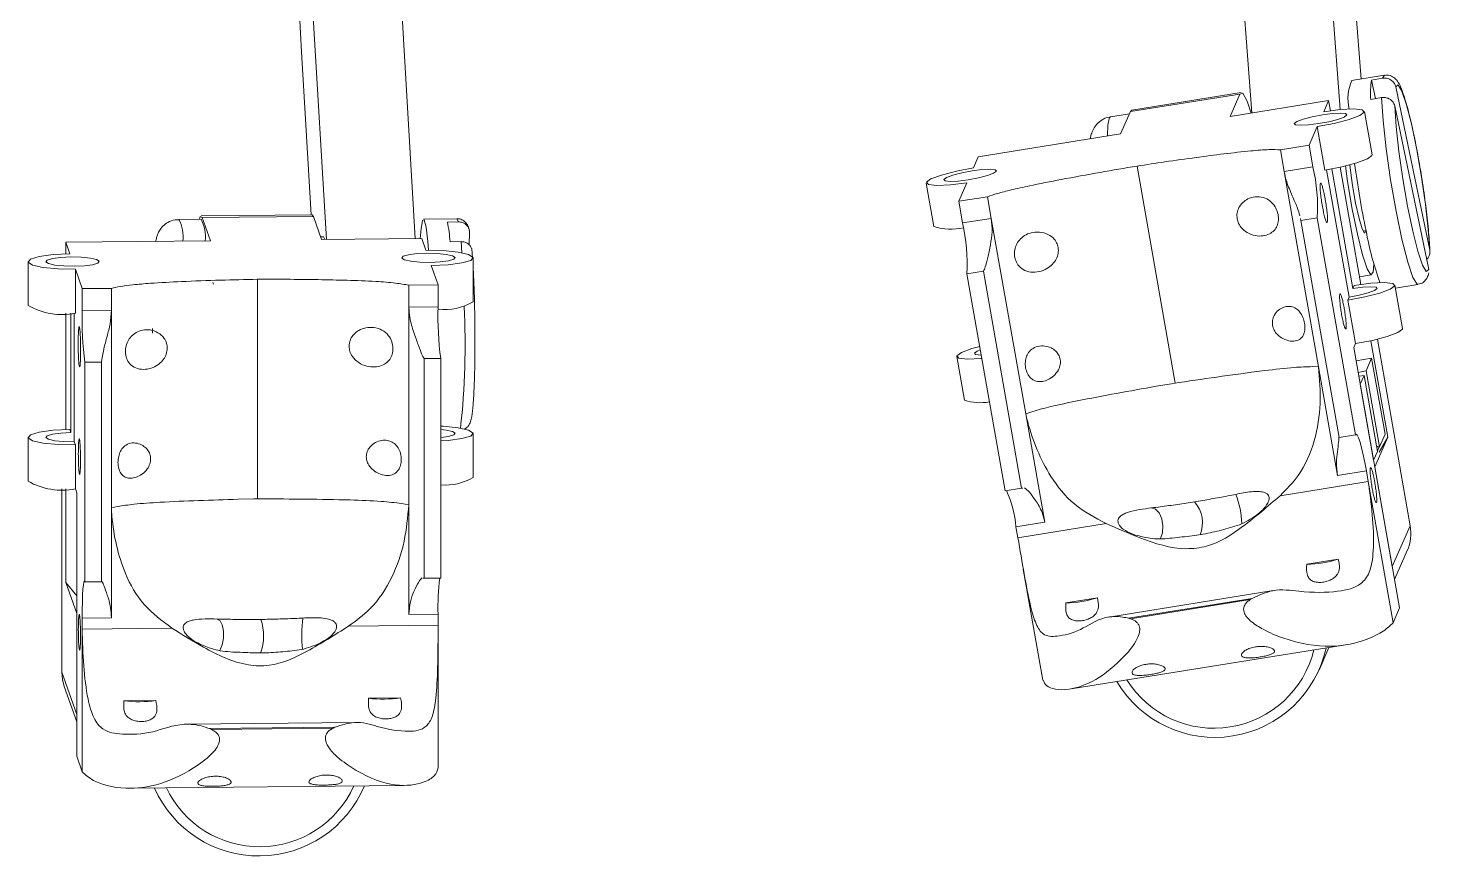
# Model space of a CAD drawing. Header units: millimetres. Extents: x 0 to 1189, y 0 to 841.
# Drawn here: x 467.5 to 480.08, y 417.55 to 424.97 of the extents above; entities that cross this region are included whole.
import ezdxf

# ---------------------------------------------------------------- set-up
doc = ezdxf.new("R2010")
doc.units = ezdxf.units.MM
doc.layers.get('0').update_dxf_attribs({"lineweight": 18})

msp = doc.modelspace()

# ---------------------------------------------------------------- linework, layer by layer
at = {"color": 7, "linetype": 'Continuous', "lineweight": 15}
for p, q in [((479.1187, 426.331), (479.2746, 424.2428)), ((478.3327, 426.2052), (478.4814, 424.2133)), ((479.4627, 424.5175), (479.3547, 425.9641)), ((470.056, 425.1236), (470.1777, 423.0781)), ((470.8545, 425.132), (470.9762, 423.0865)), ((470.0404, 423.3006), (469.9536, 424.7604)), ((479.6735, 424.5512), (479.3787, 424.504)), ((479.5582, 424.5084), (479.6564, 424.5241)), ((479.5928, 424.3422), (479.5582, 424.5084)), ((477.3926, 424.2248), (478.3751, 424.3821)), ((478.3883, 424.3961), (477.4058, 424.2389)), ((478.3751, 424.3821), (478.2876, 424.1823)), ((479.5494, 424.3353), (479.6476, 424.351)), ((480.079, 422.9821), (479.7736, 424.4488)), ((477.3926, 424.2248), (477.3051, 424.025)), ((477.4058, 424.2389), (477.3926, 424.2248)), ((479.1719, 424.3238), (478.2876, 424.1823)), ((479.1282, 424.2239), (479.1719, 424.3238)), ((479.1719, 424.3238), (479.1879, 424.2327)), ((479.5614, 423.8372), (479.4929, 424.2266)), ((479.7648, 424.2757), (480.0702, 422.809)), ((477.3839, 424.205), (477.214, 424.1778)), ((478.9969, 423.9242), (479.0698, 424.0907)), ((479.1383, 423.7013), (479.0698, 424.0907)), ((477.3051, 424.025), (476.0278, 423.8205)), ((478.7389, 423.8828), (478.9969, 423.9242)), ((478.7731, 423.6882), (478.7389, 423.8828)), ((478.9969, 423.9242), (479.0311, 423.7295)), ((476.0278, 423.8205), (475.9841, 423.7206)), ((477.7953, 421.7897), (477.4529, 423.7366)), ((478.7731, 423.6882), (479.0311, 423.7295)), ((479.2768, 423.7274), (479.4619, 422.6753)), ((475.9257, 423.5874), (475.8528, 423.4209)), ((479.0813, 421.9358), (478.7731, 423.6882)), ((479.1542, 423.7039), (479.3554, 422.5599)), ((479.3904, 422.6398), (479.2018, 423.7123)), ((475.5609, 423.5847), (475.6294, 423.1954)), ((475.8528, 423.4209), (476.1108, 423.4622)), ((476.1451, 423.2675), (476.1108, 423.4622)), ((475.8528, 423.4209), (475.887, 423.2262)), ((469.0536, 423.2601), (468.854, 423.258)), ((470.0515, 423.3007), (469.0533, 423.2901)), ((469.064, 423.275), (470.0621, 423.2856)), ((469.064, 423.275), (469.1373, 423.067)), ((470.0515, 423.3007), (470.0621, 423.2856)), ((470.0621, 423.2856), (470.1354, 423.0776)), ((471.3496, 423.2645), (471.0501, 423.2613)), ((471.264, 423.2348), (471.3638, 423.2359)), ((475.887, 423.2262), (476.1451, 423.2675)), ((476.4533, 421.5152), (476.1451, 423.2675)), ((478.9231, 423.2499), (478.9197, 423.2665)), ((478.9231, 423.2499), (479.0705, 423.2735)), ((479.2655, 421.3031), (478.9231, 423.2499)), ((479.4129, 421.3267), (479.0705, 423.2735)), ((470.1534, 423.1018), (470.127, 423.1015)), ((471.0337, 423.0871), (470.1354, 423.0776)), ((470.1534, 423.1018), (470.1654, 423.0779)), ((471.0704, 422.9832), (471.0337, 423.0871)), ((471.4597, 423.0286), (471.4619, 423.1449)), ((479.4813, 423.1533), (479.5075, 423.1575)), ((469.1373, 423.067), (467.8397, 423.0532)), ((467.8397, 423.0532), (467.8763, 422.9492)), ((467.8397, 423.0532), (467.8397, 422.9485)), ((471.2875, 423.0578), (471.3873, 423.0589)), ((471.4893, 422.9142), (471.4832, 422.9979)), ((467.5008, 422.8799), (467.5008, 422.486)), ((471.1803, 422.6712), (471.1192, 422.8445)), ((471.4948, 422.5199), (471.4948, 422.9138)), ((467.9252, 422.4166), (467.9252, 422.8106)), ((467.9252, 422.8106), (467.9863, 422.6372)), ((469.5598, 420.7513), (469.5598, 422.7209)), ((475.9264, 422.7702), (476.0737, 422.7938)), ((476.2688, 420.8234), (475.9264, 422.7702)), ((476.4162, 420.847), (476.0737, 422.7938)), ((479.4499, 422.7432), (479.5571, 422.7603)), ((467.9863, 422.6372), (468.2484, 422.64)), ((467.9863, 422.6372), (467.9863, 422.4403)), ((468.2484, 422.4431), (468.2484, 422.64)), ((469.1663, 422.676), (469.1595, 422.6912)), ((470.9182, 422.6684), (471.1803, 422.6712)), ((470.9182, 422.4714), (470.9182, 422.6684)), ((471.1803, 422.6712), (471.1803, 422.4742)), ((479.4021, 422.6664), (479.3904, 422.6398)), ((479.8354, 422.2798), (479.7669, 422.6691)), ((479.7715, 422.6427), (479.9738, 422.6751)), ((470.9182, 422.4714), (471.1803, 422.4742)), ((470.9182, 420.6986), (470.9182, 422.4714)), ((479.3554, 422.5599), (479.3438, 422.5332)), ((479.3438, 422.5332), (479.4123, 422.1439)), ((467.8397, 422.4173), (467.8397, 421.3728)), ((467.8861, 422.4165), (467.8861, 421.3458)), ((467.9154, 421.2626), (467.9154, 422.4165)), ((467.9863, 422.4403), (468.2484, 422.4431)), ((468.2484, 420.6702), (468.2484, 422.4431)), ((479.3977, 422.1106), (479.4123, 422.1439)), ((479.8086, 419.7744), (479.3977, 422.1106)), ((479.5508, 422.1699), (479.7027, 421.3062)), ((479.6097, 422.1835), (479.904, 420.5104)), ((468.0107, 421.977), (468.1605, 421.9786)), ((468.0107, 420.0074), (468.0107, 421.977)), ((468.1605, 420.009), (468.1605, 421.9786)), ((471.055, 422.0094), (471.2048, 422.011)), ((471.055, 420.0398), (471.055, 422.0094)), ((471.2048, 420.0414), (471.2048, 422.011)), ((475.8349, 422.0273), (475.9034, 421.6379)), ((479.4189, 421.9901), (479.558, 422.0124)), ((479.558, 422.0124), (479.5084, 421.8992)), ((479.558, 422.0124), (479.6779, 421.331)), ((479.0269, 421.9382), (479.0802, 421.9361)), ((479.0802, 421.9361), (479.0813, 421.936)), ((479.2525, 420.9626), (479.0813, 421.9358)), ((479.4909, 421.8592), (479.4559, 421.7793)), ((479.6108, 421.1778), (479.4909, 421.8592)), ((479.5084, 421.8992), (479.6283, 421.2178)), ((477.6235, 421.7611), (477.7616, 421.7843)), ((477.7616, 421.7843), (477.7953, 421.7897)), ((477.7953, 421.7897), (477.8276, 421.7948)), ((477.8276, 421.7948), (477.8295, 421.7951)), ((479.4559, 421.7793), (479.5758, 421.0979)), ((476.4533, 421.5154), (476.5177, 421.5365)), ((476.6245, 420.5419), (476.4533, 421.5152)), ((467.8861, 421.3458), (467.8763, 421.3735)), ((471.4948, 420.9442), (471.4948, 421.3381)), ((479.2655, 421.3031), (479.4129, 421.3267)), ((479.6779, 421.331), (479.6283, 421.2178)), ((467.5008, 421.3042), (467.5008, 420.9103)), ((467.9252, 421.2349), (467.9154, 421.2626)), ((467.9252, 421.2349), (467.9252, 420.8409)), ((479.7027, 421.3062), (479.586, 421.0398)), ((479.6283, 421.2178), (479.6093, 421.1861)), ((479.6259, 421.1717), (479.7027, 421.3062)), ((479.6108, 421.1778), (479.5758, 421.0979)), ((479.5106, 421.0039), (479.2525, 420.9626)), ((479.5106, 421.0039), (479.5277, 420.9066)), ((479.586, 421.0398), (479.7436, 420.1441)), ((467.803, 419.1981), (467.803, 420.8429)), ((467.8397, 420.0003), (467.8397, 420.8416)), ((467.9252, 420.8409), (467.9374, 420.8063)), ((476.2688, 420.8234), (476.4162, 420.847)), ((476.4162, 420.847), (476.4288, 420.8482)), ((479.5277, 420.9066), (478.7361, 420.7799)), ((479.7503, 419.6411), (479.5277, 420.9066)), ((467.9374, 418.4427), (467.9374, 420.8063)), ((469.3863, 420.7481), (469.5256, 420.7508)), ((469.5256, 420.7508), (469.5598, 420.7513)), ((469.5598, 420.7513), (469.5926, 420.7515)), ((469.5926, 420.7515), (469.5945, 420.7516)), ((470.8535, 420.7103), (470.9168, 420.6991)), ((470.9168, 420.6991), (470.9182, 420.6988)), ((470.9182, 419.714), (470.9182, 420.6986)), ((468.2484, 420.6704), (468.3044, 420.6832)), ((468.2484, 419.6856), (468.2484, 420.6702)), ((476.6245, 420.5419), (476.3665, 420.5006)), ((476.3665, 420.5006), (476.3836, 420.4033)), ((477.1756, 420.5301), (476.3836, 420.4033)), ((479.7436, 420.1441), (479.904, 420.5104)), ((479.2586, 420.2107), (478.9759, 420.1654)), ((479.764, 420.028), (479.8774, 420.2871)), ((476.4323, 420.1203), (476.6072, 419.1255)), ((467.8397, 420.0003), (467.9374, 419.723)), ((467.8397, 420.0003), (467.9374, 419.8827)), ((468.0107, 420.0074), (468.1605, 420.009)), ((468.1605, 420.009), (468.1638, 420.0096)), ((471.0436, 420.0414), (471.055, 420.0398)), ((471.055, 420.0398), (471.2048, 420.0414)), ((476.8143, 419.8195), (477.097, 419.8647)), ((478.6753, 419.9283), (477.1983, 419.6919)), ((478.4849, 419.8585), (477.3759, 419.681)), ((478.4681, 419.8482), (477.3934, 419.6762)), ((478.4681, 419.8482), (478.4849, 419.8585)), ((467.9374, 418.8168), (467.9374, 419.723)), ((471.1803, 419.7168), (470.9182, 419.714)), ((471.1803, 419.7168), (471.1803, 419.6183)), ((479.7503, 419.6411), (479.8086, 419.7744)), ((468.2484, 419.6856), (467.9863, 419.6828)), ((467.9863, 419.6828), (467.9863, 419.5843)), ((468.7909, 419.5929), (467.9863, 419.5843)), ((467.9863, 418.3041), (467.9863, 419.5843)), ((471.1803, 419.6183), (470.3762, 419.6097)), ((471.1803, 418.338), (471.1803, 419.6183)), ((477.3759, 419.681), (477.3934, 419.6762)), ((476.8603, 419.0474), (479.3054, 419.4388)), ((479.0859, 419.214), (479.1752, 419.418)), ((467.803, 419.1981), (467.9374, 418.8168)), ((467.825, 419.0694), (467.9374, 418.7505)), ((468.3608, 418.9392), (468.6479, 418.9423)), ((470.8438, 418.9656), (470.5566, 418.9626)), ((470.4406, 418.7466), (468.9266, 418.7305)), ((470.2548, 418.7032), (469.1281, 418.6912)), ((469.1281, 418.6912), (469.1461, 418.6837)), ((470.2379, 418.6953), (469.1461, 418.6837)), ((470.2379, 418.6953), (470.2548, 418.7032)), ((467.9374, 418.4427), (467.9863, 418.3041)), ((468.4303, 418.1555), (470.8662, 418.1814))]:
    msp.add_line(p, q, dxfattribs=at)
at = {"color": 8, "linetype": 'Continuous', "lineweight": 15}
for p, q in [((479.6564, 424.5241), (479.6735, 424.5512)), ((471.3638, 423.2359), (471.3496, 423.2645)), ((471.3948, 422.9598), (471.3873, 423.0589)), ((468.6184, 422.281), (468.619, 422.238))]:
    msp.add_line(p, q, dxfattribs=at)
at = {"color": 7, "linetype": 'Continuous', "lineweight": 15}
for points in [[(478.4775, 424.2127), (478.4417, 424.3176), (478.4026, 424.3896), (478.3751, 424.3821)], [(480.079, 422.9821), (480.0666, 423.1665), (480.0417, 423.3912), (480.0063, 423.6366), (479.9636, 423.8814), (479.9172, 424.1041), (479.8712, 424.2854), (479.8297, 424.4095), (479.7962, 424.4656), (479.7736, 424.4488)], [(479.0698, 424.0907), (479.2224, 424.1198), (479.3563, 424.1547), (479.4509, 424.1899), (479.492, 424.2202), (479.4732, 424.2409), (479.3975, 424.2489), (479.2763, 424.2429), (479.1282, 424.2239)], [(479.7648, 424.2757), (479.7772, 424.0913), (479.8021, 423.8666), (479.8375, 423.6212), (479.8802, 423.3764), (479.9266, 423.1537), (479.9726, 422.9724), (480.0141, 422.8482), (480.0476, 422.7922), (480.0702, 422.809)], [(478.8632, 424.1195), (478.8744, 424.1071), (478.9199, 424.1023), (478.9926, 424.1059), (479.0815, 424.1173), (479.1731, 424.1348), (479.2533, 424.1557), (479.3101, 424.1769), (479.3348, 424.195), (479.3235, 424.2075), (479.2781, 424.2122), (479.2054, 424.2087), (479.1165, 424.1973), (479.0249, 424.1798), (478.9446, 424.1589), (478.8878, 424.1377), (478.8632, 424.1195)], [(475.9841, 423.7206), (475.8314, 423.6915), (475.6976, 423.6566), (475.603, 423.6214), (475.5619, 423.5911), (475.5806, 423.5704), (475.6564, 423.5624), (475.7775, 423.5684), (475.9257, 423.5874)], [(479.1383, 423.7013), (479.2909, 423.7305), (479.4247, 423.7653), (479.5194, 423.8006), (479.5605, 423.8308), (479.5614, 423.8372)], [(479.3226, 423.7378), (479.3428, 423.5969), (479.3842, 423.3509), (479.4302, 423.1245), (479.4762, 422.9397), (479.5178, 422.8146), (479.5508, 422.7616), (479.5721, 422.7858), (479.5791, 422.855)], [(479.3621, 423.7476), (479.365, 423.7215), (479.3862, 423.5639), (479.4142, 423.4042), (479.4447, 423.2668), (479.473, 423.1725), (479.4949, 423.1357), (479.5064, 423.1573)], [(476.1907, 423.6918), (476.1794, 423.7042), (476.134, 423.709), (476.0613, 423.7054), (475.9724, 423.694), (475.8808, 423.6765), (475.8005, 423.6556), (475.7437, 423.6344), (475.7191, 423.6163), (475.7303, 423.6038), (475.7758, 423.5991), (475.8485, 423.6026), (475.9374, 423.6141), (476.029, 423.6315), (476.1093, 423.6525), (476.166, 423.6736), (476.1907, 423.6918)], [(469.039, 423.26), (469.0467, 423.2839), (469.064, 423.275)], [(471.019, 423.087), (471.0273, 423.1751), (471.0414, 423.2498), (471.0569, 423.2549), (471.0727, 423.19), (471.0875, 423.0599), (471.0935, 422.9833)], [(471.1192, 422.8445), (471.2702, 422.8514), (471.3944, 422.8678), (471.473, 422.8912), (471.4941, 422.9181), (471.4543, 422.9443), (471.3598, 422.9659), (471.225, 422.9795), (471.0704, 422.9832)], [(467.8763, 422.9492), (467.7254, 422.9423), (467.6012, 422.9259), (467.5226, 422.9025), (467.5015, 422.8756), (467.5413, 422.8494), (467.6357, 422.8279), (467.7706, 422.8142), (467.9252, 422.8106)], [(468.1403, 422.8824), (468.1165, 422.8982), (468.0598, 422.9111), (467.9789, 422.9193), (467.8861, 422.9215), (467.7956, 422.9173), (467.721, 422.9075), (467.6738, 422.8935), (467.6612, 422.8773), (467.6851, 422.8616), (467.7418, 422.8487), (467.8226, 422.8405), (467.9154, 422.8383), (468.006, 422.8424), (468.0805, 422.8523), (468.1277, 422.8663), (468.1403, 422.8824)], [(470.8553, 422.9113), (470.8791, 422.8956), (470.9358, 422.8826), (471.0167, 422.8744), (471.1095, 422.8722), (471.2, 422.8764), (471.2746, 422.8862), (471.3217, 422.9003), (471.3344, 422.9164), (471.3105, 422.9321), (471.2538, 422.945), (471.1729, 422.9532), (471.0801, 422.9554), (470.9896, 422.9513), (470.915, 422.9414), (470.8679, 422.9274), (470.8553, 422.9113)], [(479.3438, 422.5332), (479.4964, 422.5624), (479.6302, 422.5972), (479.7249, 422.6325), (479.766, 422.6627), (479.7472, 422.6834), (479.6715, 422.6914), (479.5503, 422.6854), (479.4021, 422.6664)], [(479.3904, 422.6398), (479.4793, 422.6512), (479.5521, 422.6548), (479.5975, 422.65), (479.6087, 422.6376), (479.5841, 422.6194), (479.5273, 422.5983), (479.447, 422.5774), (479.3554, 422.5599)], [(479.4123, 422.1439), (479.5649, 422.173), (479.6987, 422.2078), (479.7934, 422.2431), (479.8344, 422.2734), (479.8354, 422.2798)], [(476.041, 422.1186), (475.9716, 422.0992), (475.8769, 422.0639), (475.8358, 422.0336), (475.8546, 422.0129), (475.9303, 422.005), (476.0515, 422.0109), (476.0598, 422.0117)], [(476.0545, 422.0416), (476.0497, 422.0416), (476.0043, 422.0464), (475.993, 422.0588), (476.0177, 422.077), (476.0462, 422.0887)], [(479.4375, 421.8843), (479.4627, 421.8904), (479.5084, 421.8992)], [(479.4909, 421.8592), (479.4465, 421.8535), (479.4429, 421.8532)], [(467.8763, 421.3735), (467.7254, 421.3666), (467.6012, 421.3502), (467.5226, 421.3268), (467.5015, 421.3), (467.5413, 421.2737), (467.6357, 421.2522), (467.7706, 421.2385), (467.9252, 421.2349)], [(467.9154, 421.2626), (467.8226, 421.2648), (467.7418, 421.273), (467.6851, 421.2859), (467.6612, 421.3016), (467.6738, 421.3178), (467.721, 421.3318), (467.7956, 421.3417), (467.8861, 421.3458)], [(471.2048, 421.2714), (471.2702, 421.2757), (471.3944, 421.2921), (471.473, 421.3155), (471.4941, 421.3424), (471.4543, 421.3686), (471.3598, 421.3902), (471.225, 421.4038), (471.2048, 421.4049)], [(471.2048, 421.3752), (471.2538, 421.3694), (471.3105, 421.3564), (471.3344, 421.3407), (471.3217, 421.3246), (471.2746, 421.3105), (471.2048, 421.3011)], [(479.4129, 421.3267), (479.4199, 421.3322), (479.4293, 421.3225), (479.4406, 421.2981), (479.4536, 421.2597), (479.4676, 421.209), (479.4821, 421.1479), (479.4966, 421.0786), (479.5106, 421.0039)], [(477.6625, 420.3964), (477.68, 420.4481), (477.6842, 420.5106), (477.6741, 420.5732), (477.6512, 420.6258), (477.6192, 420.6601), (477.5832, 420.6705)], [(467.9863, 419.6828), (467.9868, 419.7583), (467.9882, 419.8283), (467.9904, 419.89), (467.9935, 419.941), (467.9972, 419.9795), (468.0014, 420.0039), (468.006, 420.0134), (468.0107, 420.0074)], [(469.2221, 419.3922), (469.2421, 419.4419), (469.2535, 419.5034), (469.2541, 419.5666), (469.244, 419.6215), (469.2247, 419.6591), (469.1994, 419.6736)], [(467.825, 419.0694), (467.8089, 419.131), (467.803, 419.1981)]]:
    msp.add_lwpolyline(points, dxfattribs=at)
at = {"color": 8, "linetype": 'Continuous', "lineweight": 15}
for points in [[(479.9738, 422.6751), (479.9662, 422.6767), (479.9287, 422.7359), (479.8817, 422.8745), (479.8294, 423.0799), (479.7766, 423.3335), (479.728, 423.6125), (479.6881, 423.8915), (479.6605, 424.1453), (479.6476, 424.351)], [(477.214, 424.1778), (477.2056, 424.1719), (477.1899, 424.1077), (477.1869, 424.0061)]]:
    msp.add_lwpolyline(points, dxfattribs=at)
at = {"color": 7, "linetype": 'Continuous', "lineweight": 15}
for centre, radius, start, end in [((484.5039, 425.5469), 14.5716, 179.53589, 183.09405), ((479.7722, 424.3387), 0.4268, 157.20269, 192.23671), ((480.2878, 424.3845), 0.7401, 170.36629, 183.8172), ((477.4334, 423.362), 1.6394, 356.9047, 12.95201), ((488.4737, 424.9996), 9.1535, 187.78745, 191.62681), ((468.7562, 423.1028), 0.3365, 353.80472, 27.87473), ((469.9535, 422.9711), 1.3368, 3.71903, 11.37748), ((474.2892, 422.8587), 1.6395, 356.90562, 12.95183), ((475.7808, 423.6366), 0.4665, 251.06595, 284.07198), ((482.2913, 423.6561), 2.8281, 190.20998, 199.95609), ((467.8061, 423.021), 0.616, 240.29234, 281.15273), ((474.0065, 422.391), 2.8274, 178.31391, 187.72486), ((471.2366, 422.9538), 0.5049, 263.60235, 300.75237), ((470.8132, 422.3571), 2.8282, 178.31492, 187.7237), ((476.0435, 422.0304), 0.4167, 250.35683, 281.74091), ((467.8061, 421.4455), 0.6162, 240.2984, 281.14667), ((471.2477, 421.3543), 0.4788, 264.85893, 301.0781), ((475.3965, 420.4184), 0.9734, 4.84454, 24.70801), ((477.6384, 420.5119), 0.7547, 1.3916, 21.79227), ((479.5215, 420.4427), 0.3884, 336.37866, 10.03872), ((478.9697, 421.1098), 0.9443, 270.37764, 287.81328), ((473.1698, 419.7809), 1.9905, 172.48538, 181.84776), ((476.8081, 420.764), 0.9446, 270.37766, 287.80836), ((471.1555, 419.5277), 1.1981, 172.57795, 185.97409), ((478.1513, 419.634), 1.0219, 210.63076, 347.5576), ((468.4912, 420.1744), 1.242, 263.97047, 277.24733), ((470.6871, 420.1969), 1.2411, 263.96567, 277.25212), ((469.5729, 418.5763), 1.0275, 204.04438, 337.17357)]:
    msp.add_arc(centre, radius, start, end, dxfattribs=at)
at = {"color": 8, "linetype": 'Continuous', "lineweight": 15}
for centre, radius, start, end in [((468.5559, 423.1006), 0.3371, 353.83276, 27.83478), ((464.5721, 422.1358), 6.8507, 353.72094, 2.86389), ((477.7592, 420.5368), 0.2809, 337.281, 41.85057), ((469.1493, 419.5223), 0.4651, 340.60097, 18.50362), ((478.144, 419.6162), 0.9221, 211.98638, 346.20198), ((469.5792, 418.5585), 0.9278, 205.51975, 335.69777)]:
    msp.add_arc(centre, radius, start, end, dxfattribs=at)
at = {"color": 7, "linetype": 'Continuous', "lineweight": 15}
for points, knots in [([(479.7736, 424.4488), (479.7706, 424.4584), (479.7643, 424.4784), (479.7419, 424.5032), (479.7155, 424.5183), (479.6867, 424.5258), (479.6678, 424.5259), (479.6567, 424.5242), (479.6564, 424.5241)], [0, 0, 0, 0, 0.03189345, 0.0661148, 0.09966108, 0.12058526, 0.15239527, 0.15328391, 0.15328391, 0.15328391, 0.15328391]), ([(480.0813, 422.947), (480.0804, 422.9736), (480.0776, 423.0518), (480.0639, 423.2146), (480.0375, 423.4358), (480.0025, 423.6701), (479.9616, 423.9007), (479.9173, 424.112), (479.8735, 424.2895), (479.8282, 424.4246), (479.8033, 424.4885), (479.7519, 424.5374), (479.7076, 424.5563), (479.6819, 424.5502), (479.6741, 424.5483)], [0, 0, 0, 0, 0.0955757, 0.2819954, 0.4657973, 0.6485026, 0.8310055, 1.0137325, 1.1972848, 1.3833122, 1.5803782, 1.6426262, 1.696611, 1.7201395, 1.7201395, 1.7201395, 1.7201395]), ([(479.6476, 424.351), (479.6524, 424.3516), (479.6636, 424.3529), (479.6862, 424.3513), (479.714, 424.3425), (479.7408, 424.323), (479.7581, 424.2995), (479.7629, 424.2826), (479.7648, 424.2757)], [0, 0, 0, 0, 0.01384841, 0.03278937, 0.06521166, 0.0976095, 0.13053484, 0.15334681, 0.15334681, 0.15334681, 0.15334681]), ([(477.2161, 424.1759), (477.2117, 424.176), (477.1804, 424.1762), (477.1304, 424.1483), (477.0811, 424.1032), (477.0524, 424.054), (477.0383, 424.0136), (477.035, 423.9914), (477.0335, 423.9815)], [0, 0, 0, 0, 0.0110569, 0.07832338, 0.13382451, 0.18618264, 0.24329134, 0.28830801, 0.28830801, 0.28830801, 0.28830801]), ([(478.7389, 423.8828), (478.7069, 423.884), (478.6356, 423.8865), (478.456, 423.8721), (478.2336, 423.8469), (477.974, 423.8128), (477.7142, 423.7766), (477.5364, 423.7494), (477.4529, 423.7366)], [0, 0, 0, 0, 0.145408, 0.3238257, 0.5631174, 0.8012116, 1.0634389, 1.2955668, 1.2955668, 1.2955668, 1.2955668]), ([(477.4529, 423.7366), (477.343, 423.7181), (477.1152, 423.6798), (476.7921, 423.6204), (476.5226, 423.5677), (476.3311, 423.5253), (476.2005, 423.4921), (476.1393, 423.4717), (476.1108, 423.4622)], [0, 0, 0, 0, 0.3211796, 0.6654312, 0.9461488, 1.1149504, 1.2518609, 1.3708452, 1.3708452, 1.3708452, 1.3708452]), ([(478.9147, 423.2909), (478.9073, 423.3144), (478.8924, 423.3619), (478.847, 423.47), (478.7965, 423.5805), (478.7798, 423.6573), (478.7731, 423.6882)], [0, 0, 0, 0, 0.11197492, 0.22559735, 0.34357441, 0.42259449, 0.42259449, 0.42259449, 0.42259449]), ([(478.3512, 423.2639), (478.3498, 423.2817), (478.3472, 423.3171), (478.3657, 423.3674), (478.399, 423.4114), (478.4489, 423.4461), (478.5135, 423.465), (478.5845, 423.4599), (478.6479, 423.4278), (478.6924, 423.3765), (478.7168, 423.3189), (478.7242, 423.2624), (478.716, 423.2106), (478.6925, 423.1662), (478.6534, 423.1318), (478.5986, 423.1104), (478.5305, 423.107), (478.4575, 423.1268), (478.3987, 423.1684), (478.3633, 423.2175), (478.3549, 423.2496), (478.3512, 423.2639)], [0, 0, 0, 0, 0.0503929, 0.1006686, 0.1538774, 0.2147826, 0.2845617, 0.3601104, 0.4330176, 0.4968032, 0.5528526, 0.6052715, 0.6568927, 0.7097814, 0.7661861, 0.8286933, 0.8989498, 0.9745442, 1.0471371, 1.0990259, 1.1405409, 1.1405409, 1.1405409, 1.1405409]), ([(479.1419, 423.4367), (479.1452, 423.4167), (479.1519, 423.3766), (479.1588, 423.319), (479.1625, 423.2715), (479.1624, 423.2392), (479.1584, 423.2258), (479.1512, 423.2328), (479.1414, 423.2594), (479.1302, 423.3026), (479.1188, 423.3576), (479.1086, 423.4181), (479.1006, 423.4773), (479.0958, 423.5285), (479.0948, 423.566), (479.0975, 423.5856), (479.1038, 423.585), (479.113, 423.5643), (479.1238, 423.5258), (479.1339, 423.4804), (479.1397, 423.4489), (479.1419, 423.4367)], [0, 0, 0, 0, 0.03922391, 0.07844789, 0.11766864, 0.15689177, 0.19611504, 0.23533844, 0.27456174, 0.3137851, 0.35300332, 0.3922282, 0.4314553, 0.4706724, 0.50989935, 0.5491215, 0.58834339, 0.6275649, 0.66679037, 0.70601246, 0.7305596, 0.7305596, 0.7305596, 0.7305596]), ([(468.8547, 423.2545), (468.8436, 423.2553), (468.8089, 423.2576), (468.7572, 423.2353), (468.7103, 423.1997), (468.6807, 423.1608), (468.6633, 423.125), (468.6527, 423.0925), (468.6491, 423.073), (468.647, 423.0618)], [0, 0, 0, 0, 0.02614359, 0.08184435, 0.12782588, 0.16893224, 0.20763249, 0.25196728, 0.31211927, 0.31211927, 0.31211927, 0.31211927]), ([(471.4616, 423.1582), (471.4585, 423.1717), (471.4541, 423.1908), (471.433, 423.2271), (471.4039, 423.2521), (471.3724, 423.2655), (471.3533, 423.2631), (471.348, 423.2625)], [0, 0, 0, 0, 0.07470758, 0.10589863, 0.13238441, 0.1596084, 0.17003094, 0.17003094, 0.17003094, 0.17003094]), ([(471.4619, 423.1449), (471.4611, 423.1548), (471.4594, 423.1753), (471.443, 423.2029), (471.4205, 423.2216), (471.3939, 423.2331), (471.3754, 423.2359), (471.3641, 423.2359), (471.3638, 423.2359)], [0, 0, 0, 0, 0.03102076, 0.06430553, 0.09693708, 0.11728496, 0.14822462, 0.14908976, 0.14908976, 0.14908976, 0.14908976]), ([(476.1451, 423.2675), (476.1492, 423.2269), (476.1575, 423.146), (476.1354, 423.0229), (476.1129, 422.911), (476.092, 422.8269), (476.0795, 422.8042), (476.0737, 422.7938)], [0, 0, 0, 0, 0.09218291, 0.18389782, 0.28829667, 0.39492235, 0.48413279, 0.48413279, 0.48413279, 0.48413279]), ([(476.7451, 423.0068), (476.7463, 422.989), (476.7489, 422.9532), (476.7294, 422.9006), (476.6945, 422.853), (476.6421, 422.8127), (476.5741, 422.786), (476.4987, 422.7811), (476.4308, 422.803), (476.3829, 422.8466), (476.357, 422.9007), (476.35, 422.9579), (476.3599, 423.0138), (476.3863, 423.0648), (476.429, 423.1074), (476.4876, 423.1375), (476.5595, 423.1495), (476.6357, 423.1368), (476.6964, 423.0999), (476.7328, 423.0529), (476.7413, 423.021), (476.7451, 423.0068)], [0, 0, 0, 0, 0.0524826, 0.1048446, 0.1602469, 0.2236781, 0.2963459, 0.3750221, 0.450955, 0.5173798, 0.5757561, 0.6303408, 0.6841059, 0.7391857, 0.7979193, 0.8630175, 0.9361854, 1.0149114, 1.090513, 1.1445538, 1.1877874, 1.1877874, 1.1877874, 1.1877874]), ([(471.3873, 423.0589), (471.3921, 423.0587), (471.4033, 423.0584), (471.4251, 423.0535), (471.4505, 423.0408), (471.4724, 423.0178), (471.484, 422.9922), (471.485, 422.975), (471.4854, 422.9679)], [0, 0, 0, 0, 0.01346922, 0.03189654, 0.06343319, 0.09495185, 0.12698602, 0.14916197, 0.14916197, 0.14916197, 0.14916197]), ([(480.0512, 422.9001), (480.0521, 422.9007), (480.0618, 422.9072), (480.0732, 422.9268), (480.0823, 422.9546), (480.08, 422.9735), (480.079, 422.9821)], [0, 0, 0, 0, 0.002995272, 0.033508054, 0.06465463, 0.090906769, 0.090906769, 0.090906769, 0.090906769]), ([(469.5598, 422.7209), (469.4489, 422.7187), (469.2191, 422.7142), (468.8976, 422.7022), (468.6322, 422.6886), (468.4479, 422.6734), (468.326, 422.6583), (468.273, 422.6458), (468.2484, 422.64)], [0, 0, 0, 0, 0.30821, 0.6385582, 0.9079377, 1.0699272, 1.2013075, 1.3154861, 1.3154861, 1.3154861, 1.3154861]), ([(470.9182, 422.6684), (470.8802, 422.675), (470.7957, 422.6898), (470.6007, 422.7039), (470.3657, 422.713), (470.0955, 422.7185), (469.8268, 422.7217), (469.6451, 422.7211), (469.5598, 422.7209)], [0, 0, 0, 0, 0.1527243, 0.3401157, 0.5914513, 0.8415251, 1.116948, 1.3607555, 1.3607555, 1.3607555, 1.3607555]), ([(471.5105, 422.04), (471.511, 422.0904), (471.5123, 422.2149), (471.5097, 422.4273), (471.5041, 422.6489), (471.4978, 422.7718), (471.4948, 422.8296)], [0, 0, 0, 0, 0.15065509, 0.37208363, 0.59350896, 0.78994035, 0.78994035, 0.78994035, 0.78994035]), ([(479.9732, 422.6781), (479.9824, 422.679), (480.0076, 422.6817), (480.0385, 422.7079), (480.0601, 422.7403), (480.0676, 422.7628), (480.0709, 422.7764), (480.0716, 422.7792)], [0, 0, 0, 0, 0.02057923, 0.05636252, 0.09155036, 0.13943072, 0.15211415, 0.15211415, 0.15211415, 0.15211415]), ([(479.3117, 422.46), (479.3132, 422.4513), (479.3177, 422.425), (479.3239, 422.3804), (479.3288, 422.3331), (479.3304, 422.297), (479.3285, 422.2763), (479.3235, 422.2733), (479.3158, 422.2883), (479.3064, 422.3197), (479.2962, 422.3639), (479.2864, 422.4159), (479.2782, 422.4699), (479.2725, 422.5197), (479.2698, 422.5598), (479.2706, 422.5857), (479.2746, 422.5943), (479.2816, 422.5848), (479.2906, 422.5583), (479.3006, 422.5176), (479.3078, 422.4819), (479.3113, 422.4622), (479.3117, 422.46)], [0, 0, 0, 0, 0.01724365, 0.05211033, 0.08697737, 0.12183675, 0.1567039, 0.19156633, 0.2264326, 0.26129632, 0.29615934, 0.33102499, 0.3658935, 0.40075503, 0.43561507, 0.47048195, 0.50534542, 0.54020883, 0.57506979, 0.60993591, 0.64479996, 0.64939628, 0.64939628, 0.64939628, 0.64939628]), ([(471.055, 422.0094), (471.0482, 422.0213), (471.0346, 422.0452), (471.0028, 422.1316), (470.9629, 422.2436), (470.9239, 422.3618), (470.9198, 422.44), (470.9182, 422.4714)], [0, 0, 0, 0, 0.10167946, 0.2033019, 0.30640943, 0.41347948, 0.48519781, 0.48519781, 0.48519781, 0.48519781]), ([(478.6688, 422.3073), (478.6728, 422.2927), (478.681, 422.2634), (478.7102, 422.2253), (478.7501, 422.1933), (478.802, 422.1702), (478.8596, 422.1627), (478.9097, 422.1767), (478.942, 422.2091), (478.9576, 422.2513), (478.9603, 422.3005), (478.9511, 422.3542), (478.9298, 422.4062), (478.8977, 422.4477), (478.8584, 422.4727), (478.8147, 422.4811), (478.7676, 422.4729), (478.7198, 422.4461), (478.6839, 422.4036), (478.6653, 422.354), (478.6677, 422.3225), (478.6688, 422.3073)], [0, 0, 0, 0, 0.04125563, 0.08237107, 0.12787586, 0.18240034, 0.24436597, 0.30465565, 0.35600601, 0.4021131, 0.44883486, 0.498472, 0.54979195, 0.59955162, 0.64619011, 0.69230069, 0.74245527, 0.79986989, 0.86251976, 0.90755692, 0.94931728, 0.94931728, 0.94931728, 0.94931728]), ([(468.2484, 422.4431), (468.2461, 422.4024), (468.2414, 422.3212), (468.2072, 422.202), (468.1801, 422.0932), (468.164, 422.011), (468.1616, 421.9888), (468.1605, 421.9786)], [0, 0, 0, 0, 0.09020063, 0.17994514, 0.2821052, 0.38643744, 0.4737265, 0.4737265, 0.4737265, 0.4737265]), ([(467.9509, 422.1469), (467.951, 422.1665), (467.9512, 422.2056), (467.9531, 422.2533), (467.9559, 422.2857), (467.9594, 422.2989), (467.9632, 422.2914), (467.9668, 422.2642), (467.9698, 422.2201), (467.972, 422.1643), (467.973, 422.103), (467.9728, 422.0432), (467.9713, 421.9915), (467.9688, 421.9538), (467.9655, 421.9344), (467.9617, 421.9354), (467.958, 421.9567), (467.9548, 421.996), (467.9523, 422.0487), (467.951, 422.1016), (467.9509, 422.1343), (467.9509, 422.1469)], [0, 0, 0, 0, 0.03887694, 0.07774716, 0.11661922, 0.15549182, 0.19436425, 0.23323611, 0.2721106, 0.31098327, 0.34985196, 0.38872209, 0.42759853, 0.46647202, 0.50534345, 0.5442195, 0.58308931, 0.62196316, 0.66083511, 0.69971117, 0.72403699, 0.72403699, 0.72403699, 0.72403699]), ([(468.7503, 422.1035), (468.7485, 422.0856), (468.7449, 422.05), (468.7176, 422.0009), (468.6767, 421.9589), (468.6206, 421.9265), (468.5526, 421.9097), (468.4821, 421.9154), (468.4239, 421.9463), (468.3878, 421.9959), (468.3733, 422.0529), (468.376, 422.1103), (468.3935, 422.1642), (468.4252, 422.211), (468.4708, 422.2472), (468.5298, 422.2688), (468.5987, 422.2705), (468.6683, 422.2473), (468.7196, 422.2022), (468.7463, 422.1507), (468.7491, 422.118), (468.7503, 422.1035)], [0, 0, 0, 0, 0.0508055, 0.1015003, 0.1551476, 0.2165585, 0.2869165, 0.3630883, 0.4366069, 0.5009211, 0.5574388, 0.6102842, 0.6623354, 0.7156673, 0.7725395, 0.8355628, 0.9064052, 0.9826255, 1.0558243, 1.1081443, 1.1500093, 1.1500093, 1.1500093, 1.1500093]), ([(470.3819, 422.1208), (470.3837, 422.1385), (470.3874, 422.1738), (470.4156, 422.2205), (470.4579, 422.2588), (470.516, 422.2853), (470.5869, 422.294), (470.661, 422.278), (470.723, 422.2364), (470.7619, 422.1788), (470.7776, 422.1183), (470.7747, 422.0615), (470.7557, 422.0118), (470.7216, 421.9719), (470.673, 421.9442), (470.6108, 421.9317), (470.5387, 421.9389), (470.4666, 421.9696), (470.4135, 422.0195), (470.386, 422.0733), (470.3832, 422.1062), (470.3819, 422.1208)], [0, 0, 0, 0, 0.0520722, 0.1040287, 0.1590061, 0.2219455, 0.2940528, 0.3721229, 0.4474681, 0.5133862, 0.5713066, 0.6254715, 0.678815, 0.7334762, 0.791763, 0.8563547, 0.9289593, 1.0070731, 1.0820885, 1.1357114, 1.1786219, 1.1786219, 1.1786219, 1.1786219]), ([(476.7637, 422.0024), (476.7595, 422.0168), (476.7512, 422.0458), (476.7208, 422.0812), (476.6791, 422.109), (476.6242, 422.1254), (476.5625, 422.1234), (476.5076, 422.0984), (476.471, 422.0562), (476.4524, 422.007), (476.448, 421.954), (476.4572, 421.9002), (476.4802, 421.8523), (476.5155, 421.8183), (476.5588, 421.8021), (476.6065, 421.8028), (476.6573, 421.8197), (476.7086, 421.8544), (476.7469, 421.9024), (476.7669, 421.9552), (476.7647, 421.987), (476.7637, 422.0024)], [0, 0, 0, 0, 0.04343128, 0.08671254, 0.13461089, 0.19200351, 0.25722664, 0.32068345, 0.37472906, 0.42326497, 0.47244583, 0.52469611, 0.57870743, 0.63108448, 0.68017001, 0.72870848, 0.78149925, 0.84193314, 0.90788029, 0.95528287, 0.99923557, 0.99923557, 0.99923557, 0.99923557]), ([(471.4156, 421.3776), (471.4204, 421.3797), (471.4354, 421.3863), (471.4517, 421.405), (471.4655, 421.4267), (471.4759, 421.455), (471.4854, 421.4993), (471.496, 421.5931), (471.505, 421.7575), (471.5099, 421.9148), (471.5104, 422.0156), (471.5105, 422.04)], [0, 0, 0, 0, 0.0116671, 0.03612552, 0.06200786, 0.09815218, 0.1805816, 0.32968182, 0.48830863, 0.63988424, 0.68813694, 0.68813694, 0.68813694, 0.68813694]), ([(477.8295, 421.7951), (478.0878, 421.833), (478.4403, 421.8846), (478.8484, 421.9317), (478.9741, 421.9363), (479.0269, 421.9382)], [0, 0, 0, 0, 0.7405685, 1.0107338, 1.2065757, 1.2065757, 1.2065757, 1.2065757]), ([(479.0814, 421.9357), (479.0903, 421.8261), (479.1085, 421.6031), (479.0562, 421.2678), (478.933, 420.9769), (478.7938, 420.8376), (478.7361, 420.7799)], [0, 0, 0, 0, 0.3287907, 0.6686064, 1.012817, 1.2564928, 1.2564928, 1.2564928, 1.2564928]), ([(476.5177, 421.5365), (476.5699, 421.5508), (476.6916, 421.5842), (477.068, 421.6627), (477.3869, 421.7192), (477.6235, 421.7611)], [0, 0, 0, 0, 0.183648, 0.4277873, 1.1288563, 1.1288563, 1.1288563, 1.1288563]), ([(477.1756, 420.5301), (477.0768, 420.582), (476.8799, 420.6856), (476.6254, 421.0027), (476.5074, 421.2954), (476.4592, 421.491), (476.4533, 421.515)], [0, 0, 0, 0, 0.3304857, 0.6593903, 1.1944213, 1.2689503, 1.2689503, 1.2689503, 1.2689503]), ([(467.9521, 421.1586), (467.9521, 421.1673), (467.9522, 421.1934), (467.9532, 421.2331), (467.9552, 421.2694), (467.9581, 421.2901), (467.9613, 421.2928), (467.9646, 421.2772), (467.9677, 421.2452), (467.97, 421.2002), (467.9714, 421.1475), (467.9718, 421.0929), (467.971, 421.0425), (467.9692, 421.0021), (467.9666, 420.9763), (467.9635, 420.9678), (467.9601, 420.9778), (467.957, 421.005), (467.9544, 421.0464), (467.9526, 421.0972), (467.9521, 421.1363), (467.9521, 421.1563), (467.9521, 421.1586)], [0, 0, 0, 0, 0.01708635, 0.05163822, 0.08619187, 0.12074191, 0.15529244, 0.18984248, 0.22439716, 0.25894649, 0.29349748, 0.32804566, 0.36259829, 0.39714931, 0.4317032, 0.46625636, 0.50080611, 0.53535736, 0.56990766, 0.6044558, 0.63900711, 0.64356767, 0.64356767, 0.64356767, 0.64356767]), ([(468.601, 421.1096), (468.5995, 421.1245), (468.5965, 421.1542), (468.574, 421.1935), (468.5396, 421.2268), (468.4915, 421.2506), (468.4348, 421.2572), (468.3815, 421.2399), (468.3429, 421.2031), (468.3193, 421.1569), (468.3076, 421.1051), (468.3073, 421.0507), (468.3198, 421.0003), (468.3452, 420.962), (468.3808, 420.9403), (468.4236, 420.9345), (468.4726, 420.9442), (468.5254, 420.9713), (468.5689, 421.0133), (468.5963, 421.0626), (468.5995, 421.0944), (468.601, 421.1096)], [0, 0, 0, 0, 0.04168232, 0.08322366, 0.12919667, 0.18428531, 0.24689106, 0.30780124, 0.35967922, 0.40626289, 0.45347504, 0.50362597, 0.55547078, 0.60573926, 0.65285767, 0.69944634, 0.75011765, 0.80812587, 0.87142823, 0.91692531, 0.95912037, 0.95912037, 0.95912037, 0.95912037]), ([(470.5364, 421.1302), (470.538, 421.1151), (470.5411, 421.0851), (470.5646, 421.0431), (470.6005, 421.0054), (470.6511, 420.9746), (470.7113, 420.9582), (470.7686, 420.964), (470.8109, 420.9905), (470.837, 421.0295), (470.8501, 421.0773), (470.8504, 421.1316), (470.8364, 421.1863), (470.8083, 421.2323), (470.7694, 421.2633), (470.7233, 421.2785), (470.6711, 421.2779), (470.6154, 421.2589), (470.5699, 421.2227), (470.5414, 421.1767), (470.538, 421.1453), (470.5364, 421.1302)], [0, 0, 0, 0, 0.04300064, 0.08584168, 0.13326632, 0.19008673, 0.25466136, 0.31748901, 0.37099883, 0.41905006, 0.46775089, 0.51946818, 0.57294246, 0.62480221, 0.67340068, 0.72145504, 0.77371952, 0.83355275, 0.89884152, 0.94577582, 0.98929023, 0.98929023, 0.98929023, 0.98929023]), ([(479.2525, 420.9626), (479.2478, 421.0015), (479.2385, 421.0791), (479.2522, 421.1833), (479.2617, 421.2647), (479.2651, 421.3076), (479.2652, 421.3043), (479.2653, 421.3032)], [0, 0, 0, 0, 0.07088923, 0.141424, 0.22236345, 0.30538706, 0.34462952, 0.34462952, 0.34462952, 0.34462952]), ([(479.5856, 420.9025), (479.5886, 420.8847), (479.5945, 420.8491), (479.6007, 420.7979), (479.604, 420.7557), (479.6038, 420.727), (479.6003, 420.715), (479.5939, 420.7213), (479.5852, 420.7449), (479.5752, 420.7833), (479.5651, 420.8322), (479.556, 420.8859), (479.5489, 420.9386), (479.5447, 420.9841), (479.5437, 421.0175), (479.5462, 421.0349), (479.5518, 421.0343), (479.5599, 421.0159), (479.5696, 420.9817), (479.5785, 420.9414), (479.5837, 420.9133), (479.5856, 420.9025)], [0, 0, 0, 0, 0.03486134, 0.0697288, 0.10459158, 0.13945682, 0.17432491, 0.20918887, 0.2440568, 0.27892469, 0.3137888, 0.3486501, 0.38351564, 0.41838163, 0.45324986, 0.48811489, 0.52298222, 0.55784693, 0.5927113, 0.62757473, 0.64940394, 0.64940394, 0.64940394, 0.64940394]), ([(476.4436, 420.8496), (476.4569, 420.8395), (476.4836, 420.819), (476.5421, 420.7406), (476.5999, 420.647), (476.6175, 420.572), (476.6245, 420.5419)], [0, 0, 0, 0, 0.09641002, 0.19422797, 0.29580287, 0.36383452, 0.36383452, 0.36383452, 0.36383452]), ([(478.4849, 419.8585), (478.5474, 419.8871), (478.6913, 419.953), (478.9684, 419.9091), (479.2475, 419.9111), (479.4475, 419.9602), (479.5431, 420.0813), (479.5784, 420.2695), (479.5745, 420.5291), (479.5494, 420.7596), (479.5307, 420.8858), (479.5277, 420.9066)], [0, 0, 0, 0, 0.1666907, 0.3838163, 0.7620485, 1.0705937, 1.2472046, 1.4241093, 1.6610294, 1.9023897, 1.9498881, 1.9498881, 1.9498881, 1.9498881]), ([(468.3044, 420.6832), (468.3523, 420.6904), (468.4638, 420.7071), (468.8302, 420.7316), (469.1495, 420.7411), (469.3863, 420.7481)], [0, 0, 0, 0, 0.1764368, 0.4109893, 1.084519, 1.084519, 1.084519, 1.084519]), ([(469.5945, 420.7516), (469.86, 420.7504), (470.2224, 420.7489), (470.6529, 420.7329), (470.7941, 420.717), (470.8535, 420.7103)], [0, 0, 0, 0, 0.7735187, 1.0556989, 1.2602596, 1.2602596, 1.2602596, 1.2602596]), ([(470.9182, 420.6984), (470.908, 420.589), (470.8873, 420.3666), (470.7773, 420.0437), (470.605, 419.775), (470.4432, 419.6582), (470.3762, 419.6097)], [0, 0, 0, 0, 0.331039, 0.6731932, 1.0197476, 1.2650946, 1.2650946, 1.2650946, 1.2650946]), ([(478.7361, 420.7799), (478.6269, 420.6853), (478.4259, 420.511), (478.1412, 420.3255), (477.8099, 420.2876), (477.508, 420.3849), (477.2761, 420.4862), (477.1756, 420.5301)], [0, 0, 0, 0, 0.4342669, 0.7997152, 0.984479, 1.4162627, 1.7465615, 1.7465615, 1.7465615, 1.7465615]), ([(477.9684, 420.7242), (477.9436, 420.7205), (477.867, 420.709), (477.7389, 420.6905), (477.6351, 420.6771), (477.5832, 420.6705)], [0, 0, 0, 0, 0.0751548, 0.2320353, 0.38892086, 0.38892086, 0.38892086, 0.38892086]), ([(478.3392, 420.7921), (478.315, 420.7872), (478.2413, 420.7724), (478.1174, 420.7506), (478.0181, 420.733), (477.9684, 420.7242)], [0, 0, 0, 0, 0.07421917, 0.22559573, 0.37697854, 0.37697854, 0.37697854, 0.37697854]), ([(478.3717, 420.5182), (478.4244, 420.5444), (478.4993, 420.5816), (478.5823, 420.6517), (478.6201, 420.6985), (478.6361, 420.7381), (478.6387, 420.7625), (478.6327, 420.7825), (478.6194, 420.7985), (478.5928, 420.8124), (478.522, 420.8225), (478.433, 420.8102), (478.362, 420.7965), (478.3392, 420.7921)], [0, 0, 0, 0, 0.17093206, 0.24286877, 0.31538837, 0.34271874, 0.37027957, 0.39099495, 0.41169364, 0.44049647, 0.48941658, 0.63369565, 0.7018377, 0.7018377, 0.7018377, 0.7018377]), ([(468.7909, 419.5929), (468.7023, 419.6586), (468.5257, 419.7897), (468.3294, 420.1397), (468.2637, 420.4456), (468.2501, 420.6455), (468.2484, 420.67)], [0, 0, 0, 0, 0.3269515, 0.6523481, 1.1816565, 1.2553977, 1.2553977, 1.2553977, 1.2553977]), ([(477.5832, 420.6705), (477.5467, 420.6659), (477.4741, 420.6569), (477.3885, 420.6389), (477.3309, 420.6156), (477.303, 420.5975), (477.2862, 420.5763), (477.2804, 420.5561), (477.2835, 420.5335), (477.2984, 420.5063), (477.3393, 420.4689), (477.4194, 420.4292), (477.4907, 420.4138), (477.5319, 420.4049)], [0, 0, 0, 0, 0.10819423, 0.21557675, 0.25347053, 0.2916222, 0.31491455, 0.33837612, 0.35923518, 0.38835789, 0.43535495, 0.5261927, 0.6501307, 0.6501307, 0.6501307, 0.6501307]), ([(477.9692, 420.4222), (477.9948, 420.4266), (478.0756, 420.4405), (478.211, 420.4688), (478.3181, 420.5017), (478.3717, 420.5182)], [0, 0, 0, 0, 0.07776273, 0.24570874, 0.41425552, 0.41425552, 0.41425552, 0.41425552]), ([(476.3836, 420.4033), (476.4022, 420.2938), (476.4393, 420.0748), (476.4899, 419.806), (476.545, 419.6175), (476.6173, 419.5144), (476.7341, 419.5164), (476.9312, 419.5537), (477.1181, 419.6934), (477.286, 419.7004), (477.3593, 419.6846), (477.3759, 419.681)], [0, 0, 0, 0, 0.2187835, 0.437665, 0.5953375, 0.753786, 0.9948967, 1.2835431, 1.5323286, 1.6670325, 1.7064403, 1.7064403, 1.7064403, 1.7064403]), ([(477.5319, 420.4049), (477.5585, 420.4006), (477.6439, 420.387), (477.7913, 420.4026), (477.9097, 420.4157), (477.9692, 420.4222)], [0, 0, 0, 0, 0.08079685, 0.2594433, 0.43938853, 0.43938853, 0.43938853, 0.43938853]), ([(478.9759, 420.1654), (478.9741, 420.1309), (478.9715, 420.0794), (478.9987, 420.0318), (479.0306, 420.0104), (479.0705, 420.0015), (479.1141, 420.0025), (479.1577, 420.0115), (479.1967, 420.0269), (479.2296, 420.0487), (479.2578, 420.0821), (479.2745, 420.1361), (479.2645, 420.183), (479.2586, 420.2107)], [0, 0, 0, 0, 0.10396089, 0.15496719, 0.19806164, 0.23425336, 0.27057123, 0.30389445, 0.33654837, 0.37083411, 0.40928837, 0.46977429, 0.55682312, 0.55682312, 0.55682312, 0.55682312]), ([(468.1668, 420.0101), (468.1716, 419.999), (468.1813, 419.9765), (468.211, 419.8924), (468.2437, 419.7926), (468.2471, 419.7162), (468.2484, 419.6856)], [0, 0, 0, 0, 0.08927457, 0.17985269, 0.27391699, 0.33691544, 0.33691544, 0.33691544, 0.33691544]), ([(470.9182, 419.714), (470.9209, 419.753), (470.9264, 419.8308), (470.9667, 419.9295), (471.0055, 420.0108), (471.0253, 420.0319), (471.0353, 420.0425)], [0, 0, 0, 0, 0.08244596, 0.16449133, 0.25863357, 0.35519726, 0.35519726, 0.35519726, 0.35519726]), ([(476.8143, 419.8195), (476.8126, 419.7849), (476.81, 419.7335), (476.8371, 419.6858), (476.8691, 419.6644), (476.909, 419.6555), (476.9526, 419.6565), (476.9961, 419.6655), (477.0351, 419.6809), (477.068, 419.7027), (477.0962, 419.7361), (477.1129, 419.7901), (477.1029, 419.837), (477.097, 419.8647)], [0, 0, 0, 0, 0.10396167, 0.15497273, 0.19806881, 0.23426077, 0.27057668, 0.30390429, 0.33655842, 0.37083991, 0.40929442, 0.46978075, 0.55683015, 0.55683015, 0.55683015, 0.55683015]), ([(479.7503, 419.6411), (479.7251, 419.6161), (479.6749, 419.5662), (479.5048, 419.4803), (479.2079, 419.4041), (478.854, 419.4611), (478.6054, 419.5666), (478.4978, 419.6322), (478.443, 419.6828), (478.4187, 419.7162), (478.4083, 419.7493), (478.4092, 419.7763), (478.4203, 419.8037), (478.4405, 419.8284), (478.4589, 419.8417), (478.4681, 419.8482)], [0, 0, 0, 0, 0.2611481, 0.521702, 0.8733443, 1.2274633, 1.3674474, 1.454633, 1.4862022, 1.5179782, 1.5352154, 1.5525912, 1.5680265, 1.5907166, 1.6131152, 1.6131152, 1.6131152, 1.6131152]), ([(467.9521, 419.5829), (467.9522, 419.6003), (467.9524, 419.6351), (467.9541, 419.6775), (467.9566, 419.7063), (467.9597, 419.7181), (467.963, 419.7114), (467.9662, 419.6872), (467.9689, 419.648), (467.9709, 419.5984), (467.9718, 419.5439), (467.9716, 419.4907), (467.9703, 419.4448), (467.968, 419.4113), (467.9651, 419.394), (467.9618, 419.3949), (467.9585, 419.4139), (467.9556, 419.4488), (467.9534, 419.4956), (467.9522, 419.5427), (467.9521, 419.5717), (467.9521, 419.5829)], [0, 0, 0, 0, 0.03455229, 0.06910472, 0.10365879, 0.13821374, 0.17276787, 0.2073184, 0.24187133, 0.27642588, 0.31097893, 0.34553342, 0.38008249, 0.4146365, 0.44918922, 0.48374358, 0.51829426, 0.552851, 0.58739974, 0.62195268, 0.64358048, 0.64358048, 0.64358048, 0.64358048]), ([(467.9863, 419.5843), (467.9898, 419.4732), (467.9968, 419.2508), (468.0295, 418.9747), (468.0862, 418.7765), (468.183, 418.6589), (468.3504, 418.6374), (468.6029, 418.6389), (468.8468, 418.7449), (469.0342, 418.7246), (469.1108, 418.6974), (469.1281, 418.6912)], [0, 0, 0, 0, 0.2454902, 0.4910783, 0.6679998, 0.8457834, 1.1163194, 1.440198, 1.7193455, 1.870491, 1.9147062, 1.9147062, 1.9147062, 1.9147062]), ([(470.3762, 419.6097), (470.2543, 419.5322), (470.03, 419.3894), (469.7273, 419.247), (469.3922, 419.2585), (469.1, 419.4002), (468.8843, 419.5346), (468.7909, 419.5929)], [0, 0, 0, 0, 0.4356123, 0.8021862, 0.9875195, 1.4206376, 1.7519502, 1.7519502, 1.7519502, 1.7519502]), ([(469.1994, 419.6736), (469.1626, 419.6745), (469.0892, 419.6764), (469.0031, 419.6709), (468.9451, 419.6561), (468.9167, 419.6421), (468.8989, 419.6234), (468.892, 419.604), (468.8936, 419.581), (468.9063, 419.5516), (468.9433, 419.5083), (469.0182, 419.4571), (469.087, 419.4313), (469.1266, 419.4164)], [0, 0, 0, 0, 0.10791693, 0.2150297, 0.25282101, 0.29087391, 0.31410799, 0.33751161, 0.3583206, 0.38737001, 0.43424473, 0.52485396, 0.64847345, 0.64847345, 0.64847345, 0.64847345]), ([(469.5903, 419.6699), (469.5651, 419.6699), (469.4874, 419.6698), (469.357, 419.6705), (469.2519, 419.6726), (469.1994, 419.6736)], [0, 0, 0, 0, 0.07554935, 0.23324973, 0.39095718, 0.39095718, 0.39095718, 0.39095718]), ([(469.9674, 419.6824), (469.9427, 419.6812), (469.8674, 419.6773), (469.7418, 419.674), (469.6408, 419.6713), (469.5903, 419.6699)], [0, 0, 0, 0, 0.07428985, 0.22580868, 0.37733452, 0.37733452, 0.37733452, 0.37733452]), ([(469.9768, 419.4046), (470.0329, 419.4227), (470.1126, 419.4485), (470.2041, 419.5058), (470.2471, 419.5466), (470.2667, 419.5836), (470.2712, 419.6076), (470.2664, 419.6285), (470.2537, 419.6465), (470.2271, 419.6644), (470.1547, 419.6854), (470.0634, 419.6865), (469.9907, 419.6834), (469.9674, 419.6824)], [0, 0, 0, 0, 0.1727308, 0.24541645, 0.31869635, 0.34631639, 0.37416131, 0.39509198, 0.41601381, 0.44511555, 0.49455034, 0.64034388, 0.70919991, 0.70919991, 0.70919991, 0.70919991]), ([(470.2548, 418.7032), (470.3152, 418.723), (470.4544, 418.7685), (470.6859, 418.6888), (470.913, 418.6557), (471.063, 418.6816), (471.1334, 418.7924), (471.166, 418.9771), (471.1783, 419.2371), (471.18, 419.4697), (471.1803, 419.5973), (471.1803, 419.6183)], [0, 0, 0, 0, 0.1510395, 0.3477788, 0.690493, 0.9700661, 1.1300917, 1.2903885, 1.5050694, 1.723769, 1.7668048, 1.7668048, 1.7668048, 1.7668048]), ([(477.3934, 419.6762), (477.4075, 419.671), (477.4297, 419.6627), (477.4566, 419.64), (477.4716, 419.616), (477.4784, 419.5867), (477.4753, 419.5454), (477.4379, 419.453), (477.3004, 419.2883), (477.0761, 419.1081), (476.8004, 419.0183), (476.6339, 419.0588), (476.6186, 419.1081), (476.6129, 419.1265)], [0, 0, 0, 0, 0.0258515, 0.0408136, 0.05591, 0.0687182, 0.0871175, 0.121844, 0.2373204, 0.4792606, 0.7265615, 1.0680835, 1.2725454, 1.2725454, 1.2725454, 1.2725454]), ([(469.1266, 419.4164), (469.1525, 419.4083), (469.2354, 419.3822), (469.3827, 419.376), (469.5021, 419.3715), (469.562, 419.3692)], [0, 0, 0, 0, 0.08085339, 0.25963483, 0.43971201, 0.43971201, 0.43971201, 0.43971201]), ([(469.562, 419.3692), (469.588, 419.3698), (469.6703, 419.3716), (469.8091, 419.3795), (469.9208, 419.3962), (469.9768, 419.4046)], [0, 0, 0, 0, 0.07821826, 0.24714891, 0.41668404, 0.41668404, 0.41668404, 0.41668404]), ([(478.5154, 419.4248), (478.4991, 419.4214), (478.4666, 419.4145), (478.4267, 419.3959), (478.3993, 419.3749), (478.3873, 419.3548), (478.3915, 419.3386), (478.4117, 419.328), (478.4466, 419.3237), (478.493, 419.3254), (478.544, 419.3312), (478.5922, 419.3395), (478.6336, 419.3492), (478.6661, 419.3605), (478.6862, 419.3739), (478.6898, 419.3893), (478.6748, 419.4052), (478.6436, 419.419), (478.601, 419.4278), (478.5561, 419.4299), (478.5275, 419.4263), (478.5154, 419.4248)], [0, 0, 0, 0, 0.03511134, 0.07022558, 0.10525993, 0.14013398, 0.17522784, 0.21134982, 0.24884009, 0.28657094, 0.32242993, 0.35582051, 0.38843896, 0.42239631, 0.45867805, 0.49647618, 0.53383954, 0.56973886, 0.60473119, 0.63963275, 0.66503171, 0.66503171, 0.66503171, 0.66503171]), ([(477.5329, 419.2675), (477.5166, 419.2641), (477.484, 419.2572), (477.4442, 419.2386), (477.4168, 419.2177), (477.4048, 419.1975), (477.409, 419.1813), (477.4291, 419.1707), (477.4641, 419.1665), (477.5105, 419.1681), (477.5615, 419.174), (477.6097, 419.1822), (477.6511, 419.1919), (477.6836, 419.2033), (477.7037, 419.2167), (477.7072, 419.232), (477.6922, 419.2479), (477.6611, 419.2617), (477.6185, 419.2705), (477.5736, 419.2726), (477.5449, 419.269), (477.5329, 419.2675)], [0, 0, 0, 0, 0.03510928, 0.07022343, 0.10525461, 0.14013227, 0.17522604, 0.21134337, 0.24883669, 0.28656922, 0.32242812, 0.35581861, 0.38843529, 0.42239447, 0.45867611, 0.49647401, 0.53383727, 0.56973527, 0.6047275, 0.63963098, 0.66502987, 0.66502987, 0.66502987, 0.66502987]), ([(468.3608, 418.9392), (468.3586, 418.9048), (468.3553, 418.8534), (468.3854, 418.801), (468.4201, 418.7744), (468.4624, 418.7592), (468.5075, 418.7536), (468.5515, 418.7561), (468.5899, 418.7659), (468.6216, 418.7831), (468.6481, 418.8128), (468.663, 418.8649), (468.6535, 418.9136), (468.6479, 418.9423)], [0, 0, 0, 0, 0.10524585, 0.15688845, 0.20051012, 0.23715041, 0.27391664, 0.30765138, 0.34071069, 0.37541859, 0.41434793, 0.47557984, 0.56369776, 0.56369776, 0.56369776, 0.56369776]), ([(470.5566, 418.9626), (470.5545, 418.9281), (470.5512, 418.8768), (470.5813, 418.8244), (470.616, 418.7978), (470.6582, 418.7826), (470.7034, 418.7769), (470.7474, 418.7794), (470.7857, 418.7892), (470.8175, 418.8065), (470.844, 418.8361), (470.8589, 418.8882), (470.8494, 418.9369), (470.8438, 418.9656)], [0, 0, 0, 0, 0.10524621, 0.15688897, 0.2005108, 0.23715121, 0.27391526, 0.30765244, 0.34071186, 0.37541823, 0.41434395, 0.47557867, 0.56369998, 0.56369998, 0.56369998, 0.56369998]), ([(469.1461, 418.6837), (469.1603, 418.6763), (469.1827, 418.6647), (469.2072, 418.6381), (469.2188, 418.6122), (469.2206, 418.5822), (469.2095, 418.5421), (469.152, 418.457), (468.9713, 418.3169), (468.6827, 418.1766), (468.3264, 418.1369), (468.0812, 418.2151), (468.0144, 418.2777), (467.9863, 418.3041)], [0, 0, 0, 0, 0.0304587, 0.0480835, 0.0658727, 0.0809575, 0.1026341, 0.1435529, 0.2796043, 0.5646438, 0.8560047, 1.2583707, 1.5514468, 1.5514468, 1.5514468, 1.5514468]), ([(471.1803, 418.338), (471.1733, 418.3144), (471.1593, 418.2671), (471.0477, 418.1987), (470.813, 418.1584), (470.5213, 418.2607), (470.3173, 418.3984), (470.2304, 418.4779), (470.1886, 418.5354), (470.1718, 418.5717), (470.1676, 418.6059), (470.1728, 418.6324), (470.1873, 418.6579), (470.2097, 418.6795), (470.2285, 418.6901), (470.2379, 418.6953)], [0, 0, 0, 0, 0.2194292, 0.4383551, 0.7338206, 1.0313689, 1.1489896, 1.2222482, 1.2487736, 1.2754725, 1.2899577, 1.3045622, 1.3175274, 1.336593, 1.3554117, 1.3554117, 1.3554117, 1.3554117]), ([(469.1809, 418.2642), (469.164, 418.2633), (469.1302, 418.2614), (469.0843, 418.2492), (469.0485, 418.2333), (469.0266, 418.2159), (469.0205, 418.2003), (469.0311, 418.1878), (469.058, 418.1793), (469.0991, 418.1747), (469.1482, 418.1733), (469.1978, 418.1742), (469.2434, 418.1774), (469.2825, 418.1831), (469.3115, 418.1926), (469.3255, 418.2063), (469.3211, 418.2232), (469.2991, 418.2406), (469.2632, 418.2549), (469.2217, 418.2633), (469.193, 418.2639), (469.1809, 418.2642)], [0, 0, 0, 0, 0.03479075, 0.06958396, 0.10429772, 0.13885547, 0.17363101, 0.20942101, 0.24656895, 0.28395478, 0.31948605, 0.35257372, 0.38489142, 0.41853959, 0.45448975, 0.49194397, 0.52896504, 0.56453728, 0.59920917, 0.63379306, 0.65895889, 0.65895889, 0.65895889, 0.65895889]), ([(470.179, 418.2748), (470.1621, 418.2739), (470.1284, 418.272), (470.0824, 418.2599), (470.0466, 418.2439), (470.0247, 418.2266), (470.0187, 418.2109), (470.0292, 418.1984), (470.0562, 418.1899), (470.0972, 418.1853), (470.1463, 418.1839), (470.1959, 418.1848), (470.2415, 418.188), (470.2806, 418.1937), (470.3097, 418.2032), (470.3236, 418.2169), (470.3192, 418.2338), (470.2972, 418.2512), (470.2613, 418.2655), (470.2198, 418.2739), (470.1911, 418.2745), (470.179, 418.2748)], [0, 0, 0, 0, 0.03479153, 0.06958452, 0.10429833, 0.13885524, 0.17362718, 0.20941724, 0.24656627, 0.2839548, 0.31948473, 0.35257039, 0.38489008, 0.41853417, 0.45448888, 0.49194316, 0.52896428, 0.56453475, 0.59920754, 0.63379163, 0.65895818, 0.65895818, 0.65895818, 0.65895818])]:
    msp.add_open_spline(points, degree=3, knots=knots, dxfattribs=at)
at = {"color": 8, "linetype": 'Continuous', "lineweight": 15}
for points, knots in [([(479.6023, 421.2264), (479.6103, 421.2238), (479.619, 421.2211), (479.6277, 421.218), (479.6283, 421.2178)], [0, 0, 0, 0, 0.025445684, 0.027418011, 0.027418011, 0.027418011, 0.027418011]), ([(479.6283, 421.2178), (479.6276, 421.2178), (479.6195, 421.2176), (479.6114, 421.2171), (479.604, 421.2166)], [0, 0, 0, 0, 0.001986851, 0.024350209, 0.024350209, 0.024350209, 0.024350209])]:
    msp.add_open_spline(points, degree=3, knots=knots, dxfattribs=at)

doc.saveas('drawing.dxf')
